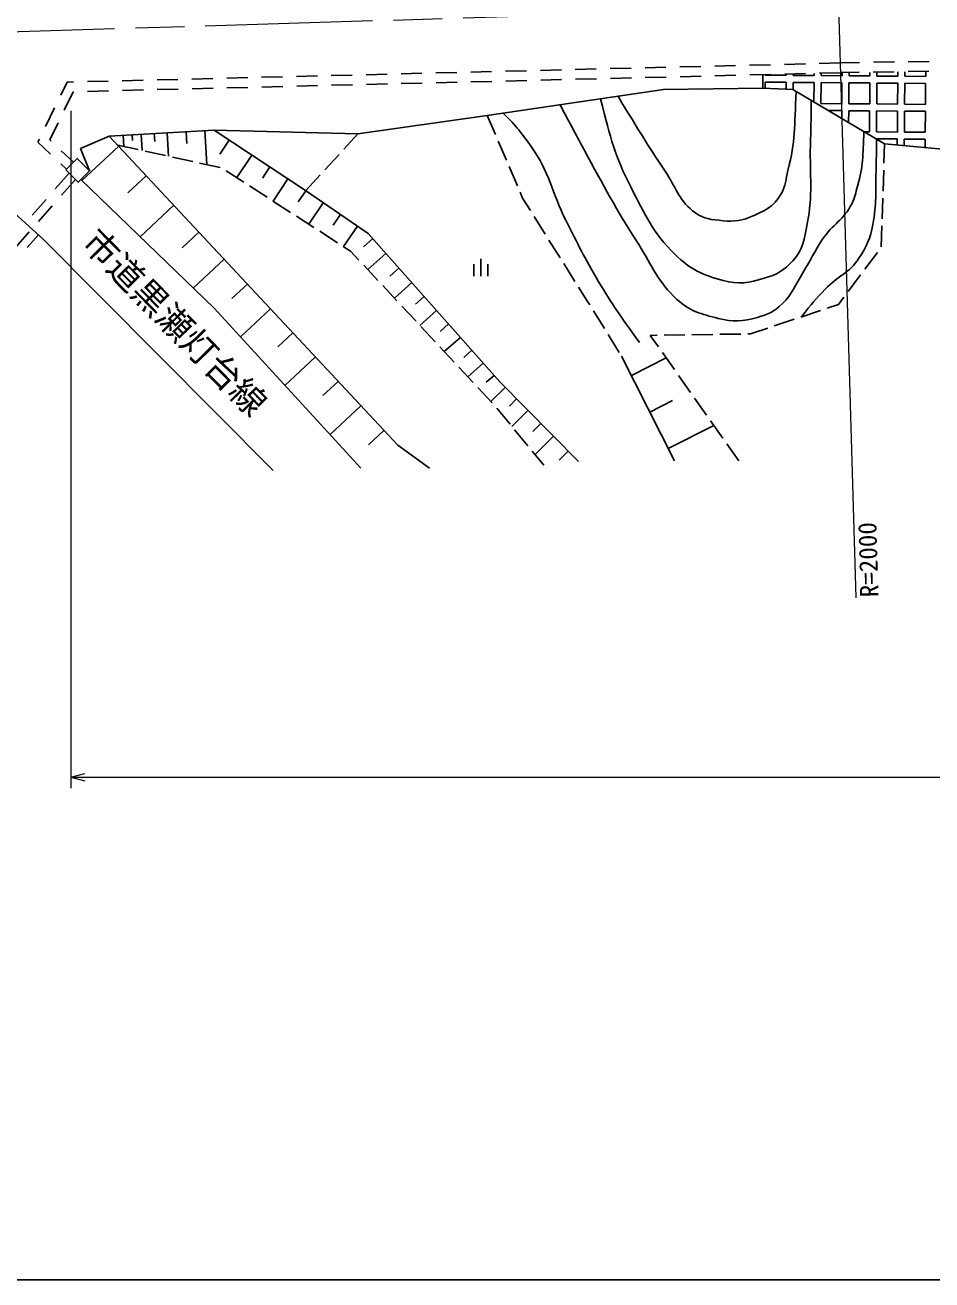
# Model space of a CAD drawing. Units: millimetres, scale not verified. Extents: x 40000 to 680000, y 20000 to 380000.
# Drawn here: x 272277 to 337298, y 205000 to 294953 of the extents above; entities that cross this region are included whole.
import ezdxf
from ezdxf.enums import TextEntityAlignment as Align

# ---------------------------------------------------------------- set-up
doc = ezdxf.new("R2010")
doc.units = ezdxf.units.MM
doc.header["$LTSCALE"] = 1000
doc.linetypes.add('CHAIN', pattern=[18.5, 12, -1.5, 3.5, -1.5])
for name, color, linetype, lineweight in [('M-BGD', 7, 'Continuous', 25), ('M-BMK', 2, 'CHAIN', 13), ('M-STR-HTXT', 7, 'Continuous', 13), ('M-TTL-BAND', 7, 'Continuous', 25)]:
    doc.layers.add(name, color=color, linetype=linetype, lineweight=lineweight)
doc.styles.add('ＭＳ ゴシック', font='')
doc.styles.get('ＭＳ ゴシック').set_extended_font_data('MS Gothic')

msp = doc.modelspace()

# ---------------------------------------------------------------- linework, layer by layer
at = {"layer": 'M-BGD'}
for p, q in [((337105, 292354), (335605, 292328)), ((300733, 291497), (299233, 291460)), ((303232, 291559), (301732, 291521)), ((305731, 291620), (304232, 291583)), ((308230, 291682), (306731, 291645)), ((310730, 291744), (309230, 291707)), ((313229, 291806), (311729, 291769)), ((315728, 291868), (314229, 291831)), ((318227, 291930), (316728, 291893)), ((320727, 291992), (319227, 291955)), ((323226, 292054), (321726, 292016)), ((325725, 292115), (324226, 292078)), ((328224, 292177), (326725, 292140)), ((328242, 291477), (326742, 291440)), ((328853, 291336), (328854, 291476)), ((330724, 292239), (329224, 292202)), ((330741, 291539), (329241, 291502)), ((329354, 291487), (329353, 291332)), ((332106, 292269), (330720, 292245)), ((332088, 291568), (330741, 291545)), ((330853, 291320), (330855, 291517)), ((331355, 291527), (331353, 291316)), ((332853, 291304), (332855, 291558)), ((334587, 291611), (333087, 291585)), ((334605, 292311), (333105, 292286)), ((333355, 291568), (333353, 291300)), ((334853, 291288), (334855, 291599)), ((335356, 291609), (335353, 291284)), ((337087, 291653), (335587, 291628)), ((336853, 291272), (336856, 291639)), ((275282, 290867), (274828, 289929)), ((275740, 290878), (275282, 290867)), ((278240, 290940), (276740, 290903)), ((280739, 291002), (279239, 290965)), ((283238, 291064), (281739, 291026)), ((285737, 291125), (284238, 291088)), ((288237, 291187), (286737, 291150)), ((290736, 291249), (289236, 291212)), ((290753, 290549), (289254, 290512)), ((293235, 291311), (291736, 291274)), ((293252, 290611), (291753, 290574)), ((295734, 291373), (294235, 291336)), ((295752, 290673), (294252, 290636)), ((298234, 291435), (296734, 291398)), ((298251, 290735), (296751, 290698)), ((300750, 290797), (299251, 290760)), ((303249, 290859), (301750, 290822)), ((305749, 290921), (304249, 290883)), ((308248, 290982), (306748, 290945)), ((310747, 291044), (309248, 291007)), ((313246, 291106), (311747, 291069)), ((315746, 291168), (314246, 291131)), ((318245, 291230), (316745, 291193)), ((320744, 291292), (319244, 291255)), ((323243, 291354), (321744, 291317)), ((325742, 291416), (324243, 291378)), ((325180, 290440), (325180, 291402)), ((325349, 290864), (325346, 290433)), ((326849, 290852), (325349, 290864)), ((325354, 291405), (325353, 291364)), ((325353, 291364), (326853, 291352)), ((326845, 290363), (326849, 290852)), ((326853, 291352), (326854, 291436)), ((327349, 290848), (327345, 290328)), ((328849, 290836), (327349, 290848)), ((327354, 291446), (327353, 291348)), ((327353, 291348), (328853, 291336)), ((328838, 289446), (328849, 290836)), ((329349, 290832), (329337, 289332)), ((330849, 290820), (329349, 290832)), ((329353, 291332), (330853, 291320)), ((330837, 289320), (330849, 290820)), ((331349, 290816), (331337, 289316)), ((332849, 290804), (331349, 290816)), ((331353, 291316), (332853, 291304)), ((332837, 289304), (332849, 290804)), ((333349, 290800), (333337, 289300)), ((334849, 290788), (333349, 290800)), ((333353, 291300), (334853, 291288)), ((334837, 289288), (334849, 290788)), ((335349, 290784), (335337, 289284)), ((336849, 290772), (335349, 290784)), ((335353, 291284), (336853, 291272)), ((336837, 289272), (336849, 290772)), ((261917, 290106), (273585, 279615)), ((275726, 290177), (275086, 288856)), ((275758, 290178), (275726, 290177)), ((278257, 290240), (276757, 290203)), ((280756, 290302), (279257, 290265)), ((283255, 290364), (281756, 290327)), ((285755, 290426), (284255, 290388)), ((288254, 290487), (286754, 290450)), ((305408, 288481), (318055, 290333)), ((318055, 290333), (325180, 290440)), ((327324, 290341), (325180, 290440)), ((333905, 286452), (327324, 290341)), ((274392, 289029), (273738, 287679)), ((329337, 289332), (330837, 289320)), ((330833, 288820), (329884, 288828)), ((330829, 288270), (330833, 288820)), ((331333, 288816), (331326, 287976)), ((332833, 288804), (331333, 288816)), ((331337, 289316), (332837, 289304)), ((332821, 287304), (332833, 288804)), ((333333, 288800), (333321, 287300)), ((334833, 288788), (333333, 288800)), ((333337, 289300), (334837, 289288)), ((334821, 287289), (334833, 288788)), ((335333, 288784), (335321, 287285)), ((336833, 288772), (335333, 288784)), ((335337, 289284), (336837, 289272)), ((336821, 287273), (336833, 288772)), ((274650, 287956), (274049, 286716)), ((296147, 287158), (305408, 288481)), ((305408, 288481), (305999, 287103)), ((276251, 286100), (278314, 287000)), ((278314, 287000), (285829, 287423)), ((278314, 287000), (299005, 264828)), ((279313, 287056), (279358, 286248)), ((279959, 287092), (279982, 286688)), ((280605, 287129), (280671, 285962)), ((281539, 287181), (281571, 286598)), ((282472, 287234), (282567, 285550)), ((283819, 287310), (283867, 286468)), ((285167, 287386), (285304, 284954)), ((285829, 287423), (296147, 287158)), ((292390, 283084), (285829, 287423)), ((296147, 287158), (295132, 286054)), ((332457, 287307), (332821, 287304)), ((333321, 287300), (334821, 287289)), ((335321, 287285), (336821, 287273)), ((273302, 286779), (273195, 286558)), ((273195, 286558), (274110, 285700)), ((274049, 286716), (274139, 286632)), ((276904, 284504), (276251, 286100)), ((278997, 286269), (276356, 283805)), ((278928, 286342), (280394, 286023)), ((286901, 286714), (286229, 285698)), ((306196, 286643), (306787, 285264)), ((334817, 286789), (333317, 286801)), ((333317, 286801), (333317, 286799)), ((333860, 285053), (333905, 286452)), ((351206, 284856), (333905, 286452)), ((334814, 286368), (334817, 286789)), ((335317, 286785), (335313, 286322)), ((336817, 286773), (335317, 286785)), ((336812, 286184), (336817, 286773)), ((274868, 285949), (275744, 285128)), ((280883, 285916), (282348, 285597)), ((282837, 285491), (284303, 285172)), ((288527, 285639), (287454, 284017)), ((294794, 285686), (293779, 284582)), ((275436, 284330), (274444, 283205)), ((274839, 285017), (275249, 284633)), ((284791, 285065), (286257, 284746)), ((286691, 284509), (287951, 283695)), ((289824, 284781), (289288, 283969)), ((306983, 284805), (307574, 283426)), ((333796, 283054), (333844, 284553)), ((275884, 283882), (274892, 282757)), ((285824, 274655), (276279, 283879)), ((280968, 284156), (279648, 282925)), ((288371, 283424), (289631, 282610)), ((291122, 283922), (290068, 282328)), ((293440, 284214), (292425, 283109)), ((273782, 282456), (272789, 281331)), ((292397, 283079), (291859, 282290)), ((296888, 280015), (292390, 283084)), ((307771, 282967), (307948, 282555)), ((307948, 282555), (308508, 281664)), ((333731, 281055), (333780, 282554)), ((274230, 282008), (273237, 280883)), ((282939, 282044), (280517, 279785)), ((290051, 282339), (291311, 281526)), ((293660, 282217), (292614, 280684)), ((291731, 281254), (292992, 280441)), ((294887, 281381), (294364, 280614)), ((308774, 281241), (309572, 279971)), ((272575, 280133), (271583, 279009)), ((273248, 279919), (272427, 279006)), ((284746, 280107), (283536, 278977)), ((293412, 280169), (294672, 279356)), ((296113, 280544), (295109, 279073)), ((306307, 269378), (296888, 280015)), ((333667, 279056), (333715, 280555)), ((273585, 279615), (290071, 263023)), ((295092, 279085), (295618, 278745)), ((297210, 279651), (296544, 279061)), ((309838, 279547), (310636, 278278)), ((286554, 278170), (284333, 276097)), ((295618, 278745), (296214, 278106)), ((298154, 278585), (296847, 277427)), ((304954, 276943), (304954, 278193)), ((332490, 277449), (333393, 278647)), ((296555, 277740), (297578, 276643)), ((299081, 277539), (298427, 276960)), ((304454, 276943), (304454, 277818)), ((305454, 276943), (305454, 277818)), ((310902, 277854), (311701, 276584)), ((288213, 276393), (287102, 275356)), ((297919, 276278), (298942, 275181)), ((300007, 276493), (298753, 275383)), ((311967, 276161), (312605, 275146)), ((331287, 275852), (332189, 277050)), ((300895, 275490), (300268, 274936)), ((330596, 274935), (330986, 275452)), ((296351, 263201), (285824, 274655)), ((289871, 274616), (287712, 272601)), ((299283, 274815), (300306, 273718)), ((301783, 274488), (300581, 273424)), ((312605, 275146), (312764, 274890)), ((313028, 274466), (313820, 273192)), ((327893, 274026), (329315, 274504)), ((329789, 274663), (330596, 274935)), ((302634, 273527), (302033, 272994)), ((325997, 273389), (327419, 273867)), ((291482, 272889), (290403, 271882)), ((300647, 273353), (301670, 272256)), ((303485, 272565), (302333, 271545)), ((314084, 272767), (314875, 271493)), ((317102, 272712), (317591, 272719)), ((317686, 271886), (317102, 272712)), ((318091, 272727), (319591, 272749)), ((320091, 272756), (321591, 272778)), ((322091, 272785), (323590, 272808)), ((324090, 272815), (324299, 272818)), ((324299, 272818), (325523, 273229)), ((302012, 271890), (303035, 270793)), ((293094, 271162), (290909, 269123)), ((304301, 271644), (303725, 271134)), ((315039, 271230), (318849, 263716)), ((315752, 269824), (318248, 271089)), ((318839, 270252), (317974, 271477)), ((303376, 270427), (304399, 269330)), ((305118, 270722), (304013, 269744)), ((294725, 269414), (293633, 268394)), ((304740, 268965), (305763, 267868)), ((305900, 269838), (305348, 269349)), ((306705, 268977), (305678, 267959)), ((311969, 263663), (306307, 269378)), ((319992, 268618), (319127, 269844)), ((307520, 268155), (307006, 267646)), ((321146, 266984), (320281, 268210)), ((296356, 267666), (294145, 265602)), ((306090, 267490), (307047, 266335)), ((308334, 267333), (307174, 266183)), ((317074, 267216), (318704, 268042)), ((309254, 266404), (308674, 265830)), ((318396, 264608), (321656, 266261)), ((322299, 265350), (321434, 266576)), ((298007, 265897), (296901, 264865)), ((307366, 265950), (308324, 264796)), ((310174, 265476), (308849, 264163)), ((299005, 264828), (301280, 263187)), ((323452, 263716), (322587, 264942)), ((308643, 264411), (309482, 263399)), ((311224, 264416), (310561, 263759))]:
    msp.add_line(p, q, dxfattribs=at)
msp.add_lwpolyline([(275191, 284575), (276012, 285396), (276904, 284504), (276083, 283683)], close=True, dxfattribs=at)
for points, knots in [([(313537, 289672), (314296, 286725), (314529, 285650), (315726, 283311), (316749, 281312), (317284, 280082), (318885, 278508), (319978, 277434), (320857, 277045), (322334, 276639), (323440, 276334), (324168, 276469), (325267, 276800), (326171, 277072), (326698, 277356), (327330, 278057), (328072, 278880), (328152, 279612), (328361, 280700), (328776, 282853), (328530, 284117), (328587, 286308), (328620, 287577), (328630, 287983), (328651, 289556)], [0, 0, 0, 0, 1, 1, 1, 2, 2, 2, 3, 3, 3, 4, 4, 4, 5, 5, 5, 6, 6, 6, 7, 7, 7, 8, 8, 8, 8]), ([(327557, 290203), (327438, 287575), (327520, 286693), (326975, 284536), (326809, 283875), (326821, 283456), (326492, 282859), (325962, 281898), (325249, 281606), (324236, 281183), (323430, 280847), (322880, 280865), (322012, 280958), (321239, 281040), (320739, 281138), (320142, 281635), (319105, 282496), (318929, 283353), (318176, 284471), (316788, 286531), (316380, 287244), (314790, 289855)], [0, 0, 0, 0, 1, 1, 1, 2, 2, 2, 3, 3, 3, 4, 4, 4, 5, 5, 5, 6, 6, 6, 7, 7, 7, 7]), ([(332421, 287329), (332334, 285524), (332397, 284889), (331971, 283407), (331828, 282910), (331779, 282616), (331552, 282150), (330989, 280992), (330178, 280671), (329457, 279604), (328844, 278697), (328624, 278112), (328039, 277187), (327482, 276304), (327313, 275682), (326556, 274962), (325985, 274419), (325544, 274206), (324784, 273996), (323728, 273703), (323041, 273660), (321979, 273931), (320746, 274246), (319950, 274422), (319014, 275285), (317638, 276554), (317282, 277640), (316274, 279217), (314616, 281812), (313811, 283344), (312342, 286050), (311667, 287294), (311445, 287697), (310641, 289248)], [0, 0, 0, 0, 1, 1, 1, 2, 2, 2, 3, 3, 3, 4, 4, 4, 5, 5, 5, 6, 6, 6, 7, 7, 7, 8, 8, 8, 9, 9, 9, 10, 10, 10, 11, 11, 11, 11]), ([(306555, 288649), (307551, 287642), (307856, 287240), (308571, 286244), (309900, 284390), (310021, 282992), (311053, 280958), (311924, 279240), (312387, 278261), (313373, 276606), (314437, 274821), (314871, 274230), (316339, 272190)], [0, 0, 0, 0, 1, 1, 1, 2, 2, 2, 3, 3, 3, 4, 4, 4, 4]), ([(327938, 274041), (328709, 275004), (328946, 275283), (329651, 276026), (330534, 276957), (331376, 277170), (332068, 278250), (332619, 279111), (332874, 279664), (333067, 280668), (333351, 282141), (333255, 283003), (333293, 284503), (333316, 285400), (333322, 285697), (333315, 286800)], [0, 0, 0, 0, 1, 1, 1, 2, 2, 2, 3, 3, 3, 4, 4, 4, 5, 5, 5, 5])]:
    msp.add_open_spline(points, degree=3, knots=knots, dxfattribs=at)
at = {"layer": 'M-BMK'}
msp.add_line((266705, 294341), (330601, 296291), dxfattribs=at)
at = {"layer": 'M-STR-HTXT'}
for p, q in [((330601, 296291), (331851, 253907)), ((275553, 288815), (275553, 240262)), ((275553, 241043), (276553, 241306)), ((275553, 241043), (562375, 241043)), ((275553, 241043), (276553, 240780))]:
    msp.add_line(p, q, dxfattribs=at)
at = {"layer": 'M-TTL-BAND'}
msp.add_line((40000, 205000), (579000, 205000), dxfattribs=at)

# ---------------------------------------------------------------- texts
at = {"layer": 'M-BGD', "style": 'ＭＳ ゴシック'}
msp.add_text('市道黒瀬灯台線', height=1833, rotation=314.471, dxfattribs=at).set_placement((281976, 272618), align=Align.BOTTOM_CENTER)
at = {"layer": 'M-STR-HTXT', "style": 'ＭＳ ゴシック'}
msp.add_text('R=2000', height=1320, rotation=91.689, dxfattribs=at).set_placement((332151, 253916), align=Align.TOP_LEFT)

doc.saveas('drawing.dxf')
